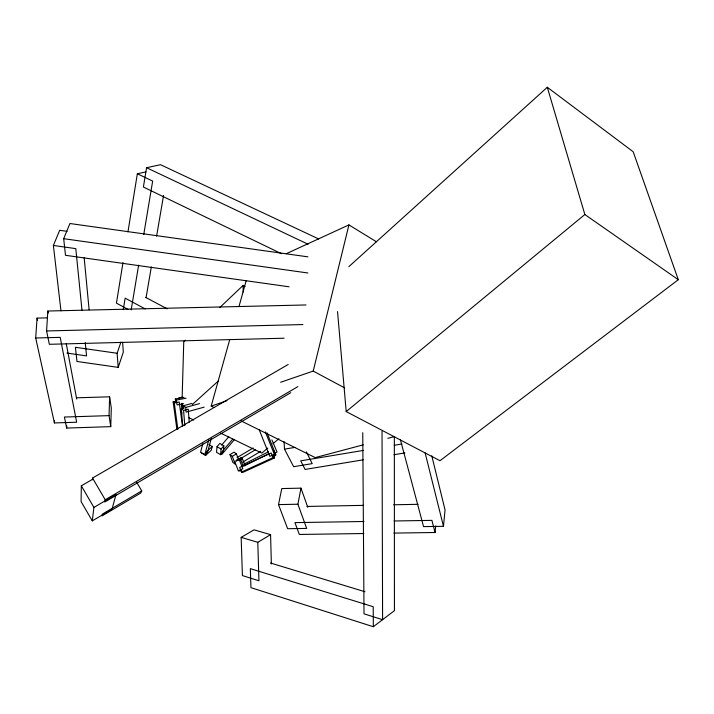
<?xml version="1.0" encoding="UTF-8"?>
<svg xmlns="http://www.w3.org/2000/svg" width="714" height="714" viewBox="0 0 714 714"><rect width="100%" height="100%" fill="white"/><g stroke="black" fill="none" stroke-linecap="round" stroke-linejoin="round"><path stroke-width="1.07" d="M92.882 479.121L81.334 485.823L81.093 501.603L92.293 520.872L112.018 509.225L116.025 494.436L93.909 507.431L92.293 520.872M110.741 426.642L109.046 415.637L64.394 417.038L66.67 428.061L110.741 426.642L111.295 407.962L109.617 396.814L76.434 397.805M181.668 414.218L181.731 412.023M181.82 408.729L181.981 403.231M182.141 397.743L183.766 341.72L185.372 340.194M109.046 415.637L109.617 396.814M66.67 428.061L66.786 425.856M46.99 317.873L37.057 318.114L35.7 337.99L60.217 337.365L76.657 422.233L54.407 422.938L54.532 420.724M284.11 338.213L49.346 344.3L46.58 330.957L47.838 311.027L305.994 304.958M92.392 479.808L92.552 478.05L288.197 364.47M217.02 446.696L216.52 452.319L220.555 454.684L223.33 451.418L223.857 445.804L219.814 443.43L217.02 446.696L221.072 449.07L220.555 454.684M400.322 439.431L423.545 526.62L443.465 526.307L445.054 509.957L431.783 455.827M393.887 533.09L435.049 532.501L435.71 525.977M122.995 262.582L116.436 303.155L128.074 309.448M127.958 231.871L137.356 173.761L145.959 171.869M123.263 309.662L125.146 298.157L145.183 308.912M318.712 238.967L160.534 164.702L146.575 167.719L143.398 187.032L281.539 253.747M131.162 309.921L138.632 265.153M143.737 234.585L152.662 181.079L137.356 173.761M146.075 297.667L151.332 266.902M156.598 236.138L163.551 195.475M297.899 504.227L300.978 488.144L281.771 488.572L278.505 504.611L287.644 528.708L306.681 528.422L297.899 504.227L278.505 504.611M92.552 478.05L105.226 499.773L104.771 502.04L290.776 392.691M280.602 382.276L313.214 371.084L348.932 224.901L376.394 241.76M202.821 443.697L200.545 452.248L204.784 454.747L207.587 452.212L211.326 438.351M204.784 454.747L208.809 439.797M201.455 452.863L205.677 455.353L206.694 451.596L212.263 446.562L208.89 444.581M212.263 446.562L211.237 450.302L205.677 455.353M214.155 407.587L211.183 406.114L229.747 339.569M239.038 306.306L246.223 280.54M118.203 367.38L117.123 353.269L75.434 347.299L76.969 361.462L118.203 367.38L123.317 352.127L122.621 342.354M117.123 353.269L120.925 342.077M289.09 286.796L65.483 255.3L63.689 238.69L69.918 223.518L307.895 256.844M60.967 310.84L53.38 245.464L59.69 230.31L67.08 231.345M141.738 490.884L140.783 493.017L102.004 515.927L102.361 514.134L141.738 490.884L136.686 482.262M234.558 439.449L221.813 454.443L222.072 451.65L232.719 439.146M221.599 445.125L228.712 436.807M221.072 449.07L223.857 445.804M219.841 307.493L243.081 285.448L245.027 286.528M192.361 404.526L218.689 380.669M348.816 266.688L547.299 87.269L633.193 151.77L678.3 279.709L439.976 460.726L346.201 411.567L337.543 311.607M267.804 448.053L261.833 453.087L220.742 433.166M272.926 443.742L278.897 438.717M346.201 411.567L584.855 214.521L547.299 87.269M373.324 626.731L373.217 606.73L250.337 568.639L250.935 587.649L373.324 626.731L394.431 610.649L394.342 437.129M236.548 461.021L238.44 459.887M240.341 458.754L255.514 449.695M242.724 462.11L260.708 451.346M257.799 542.301L258.932 580.777L242.412 575.573L241.153 537.374L257.799 542.301L270.579 534.652L271.365 564.015M236.423 453.881L234.085 452.149L229.979 454.586L232.3 456.326L236.423 453.881L238.592 459.789M237.057 457.576L253.149 447.99M105.226 499.773L297.89 386.604M241.153 537.374L254.032 529.85L270.579 534.652M274.39 453.372L277.032 452.042L271.9 439.878M272.846 456.746L275.738 455.291L273.926 451.007M239.752 460.316L242.43 458.977L245.313 465.68M243.652 464.27L268.526 451.775M243.956 466.072L269.098 453.435M236.655 459.941L241.1 457.719L242.43 458.977M286.296 253.702L348.932 224.901M243.144 465.858L240.716 459.673L239.172 459.397L234.701 461.449L238.351 470.767L239.895 470.999L241.689 470.187M238.351 470.767L242.831 468.714L239.172 459.397M267.063 432.871L275.765 454.595L274.337 454.291L269.83 456.362L259.262 429.917M273.069 455.827L275.765 454.595M273.016 457.665L271.15 452.997L239.672 467.402L241.511 472.07L273.016 457.665L274.444 457.951L273.328 455.157M274.444 457.951L243.046 472.302L241.511 472.07M211.183 406.114L226.963 400.697M204.168 407.132L186.095 412.13L185.711 407.417L183.418 405.748L191.923 403.419M185.711 407.417L199.554 403.615M182.73 426.151L181.294 408.729L184.069 407.971M181.294 408.729L183.578 410.416L188.219 409.14L189.272 422.215M363.256 444.849L315.213 457.594L240.904 420.823M387.809 438.342L394.217 436.638M184.033 397.305L175.287 398.983L176.412 400.063L186.077 398.207M176.876 429.168L173.154 401.884L176.108 401.313M173.154 401.884L174.27 402.973L179.214 402.027L182.472 426.088M183.641 403.669L177.072 404.936L176.412 400.063M284.092 441.716L284.493 449.151L295.016 447.383M363.399 450.409L300.719 460.842L305.101 469.446L363.23 459.816M394.199 445.286L401.893 444.001M178.928 397.752L182.213 397.216M393.941 454.729L404.9 452.917M46.58 330.957L302.914 324.558M306.895 506.44L363.587 505.36M393.61 504.78L418.065 504.316M363.979 521.488L294.936 522.621L299.327 534.456L363.854 533.528M394.048 520.988L431.916 520.372L435.049 532.501M63.689 238.69L307.877 272.98M53.38 245.464L75.8 248.624L82.012 310.563M66.946 353.091L86.564 355.902L85.234 342.631M270.517 563.007L364.979 591.745M146.575 167.719L308.127 244.259M188.674 417.619L193.69 420.046M145.665 297.399L167.228 308.85M313.214 371.084L344.567 387.863M584.855 214.521L678.3 279.709M81.334 485.823L93.909 507.431M284.493 449.151L293.659 466.706L312.197 463.627L306.36 451.855M241.1 457.719L241.921 459.62M265.376 431.916L274.337 454.291M232.3 456.326L235.218 464.207L232.889 462.449L229.979 454.586M300.978 488.144L307.814 507.351M425.107 452.828L443.465 526.307M35.7 337.99L54.407 422.938M37.057 318.114L37.53 320.291M47.838 311.027L48.257 313.098M66.25 343.621L76.701 399.072M174.27 402.973L177.848 429.257M175.287 398.983L175.689 401.893M181.981 404.222L182.445 408.64M84.172 257.754L89.107 309.733M183.418 405.748L183.65 408.569M183.578 410.416L184.828 425.696M243.081 285.448L243.188 292.097M362.748 432.72L364.015 613.844L382.597 619.69L382.026 431.336"/></g></svg>
